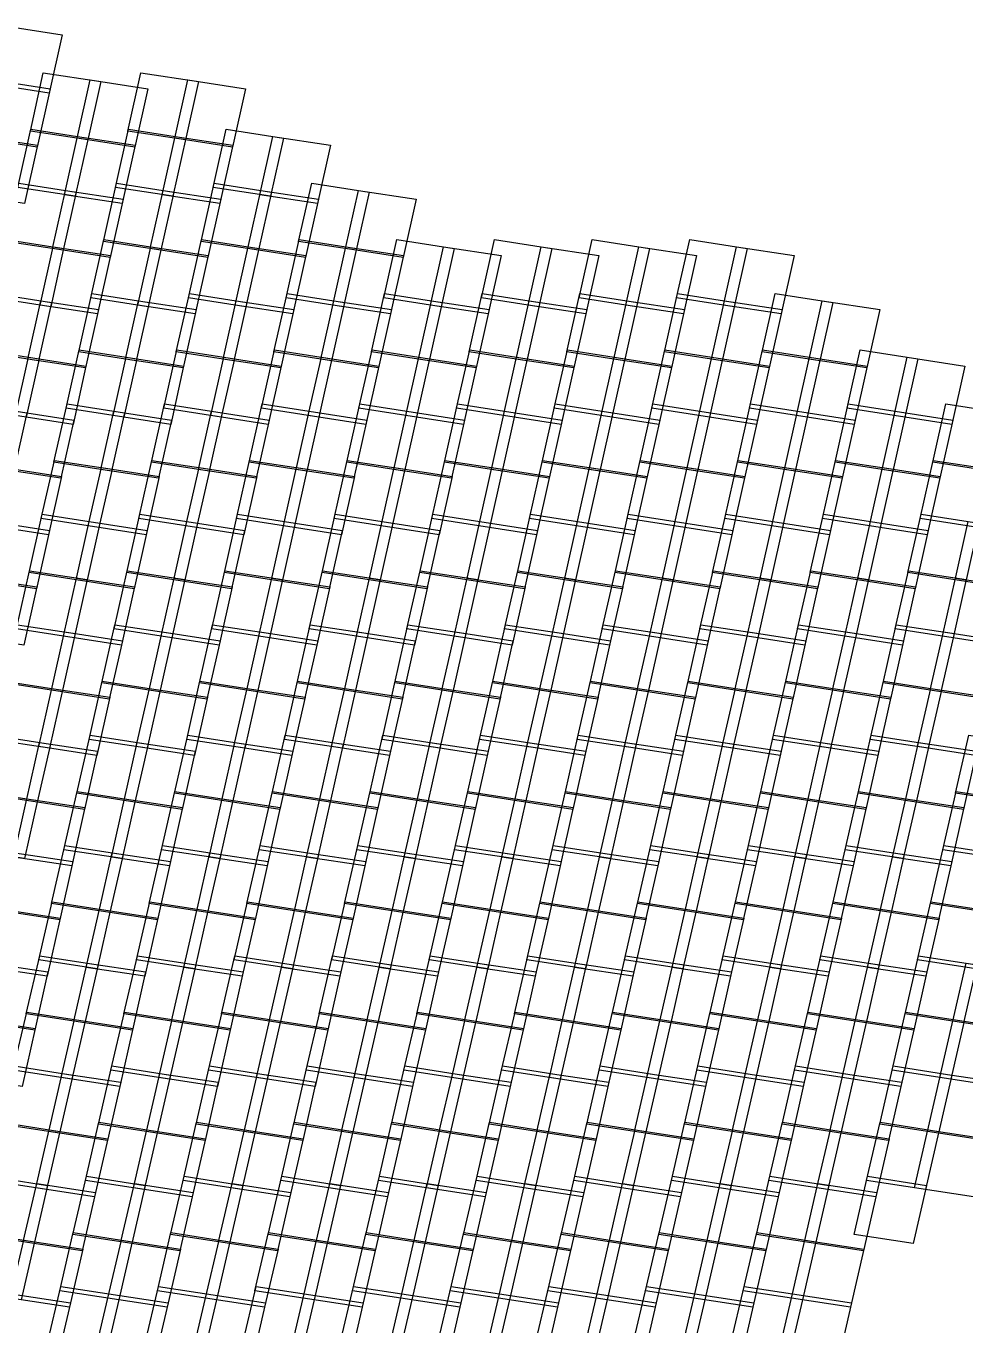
# Model space of a CAD drawing. Header units: metres. Extents: x -83.3 to -29.5, y -56.4 to 14.4.
# Drawn here: x -47.47 to -37.32, y -14.03 to 0.02 of the extents above; entities that cross this region are included whole.
import ezdxf

# ---------------------------------------------------------------- set-up
doc = ezdxf.new("R2010")
doc.units = ezdxf.units.M

msp = doc.modelspace()

# ---------------------------------------------------------------- linework, layer by layer
at = {"layer": 'Layer__irs_1c_south_america_shp'}
for points in [[(-47.70245, 0.01877), (-47.08091, -0.07689), (-47.22112, -0.70715), (-47.84271, -0.61151), (-47.70245, 0.01877)], [(-47.28339, -0.48709), (-46.6618, -0.58277), (-46.80206, -1.21307), (-47.42377, -1.11733), (-47.28339, -0.48709)], [(-46.22766, -0.48709), (-45.60608, -0.58277), (-45.74634, -1.21307), (-46.36804, -1.11733), (-46.22766, -0.48709)], [(-47.8324, -0.56509), (-47.2108, -0.66074), (-47.35099, -1.291), (-47.97269, -1.19539), (-47.8324, -0.56509)], [(-46.77667, -0.56509), (-46.15508, -0.66074), (-46.29526, -1.291), (-46.91696, -1.19539), (-46.77667, -0.56509)], [(-45.72095, -0.56509), (-45.09935, -0.66074), (-45.23954, -1.291), (-45.86124, -1.19539), (-45.72095, -0.56509)], [(-47.41934, -1.09747), (-46.79764, -1.1932), (-46.93796, -1.82348), (-47.55981, -1.72769), (-47.41934, -1.09747)], [(-46.36362, -1.09747), (-45.74191, -1.1932), (-45.88223, -1.82348), (-46.50409, -1.72769), (-46.36362, -1.09747)], [(-45.30792, -1.09747), (-44.68622, -1.1932), (-44.82654, -1.82348), (-45.44839, -1.72769), (-45.30792, -1.09747)], [(-47.96826, -1.17551), (-47.34656, -1.27115), (-47.48673, -1.90142), (-48.10861, -1.80579), (-47.96826, -1.17551)], [(-46.91254, -1.17551), (-46.29084, -1.27115), (-46.431, -1.90142), (-47.05289, -1.80579), (-46.91254, -1.17551)], [(-45.85681, -1.17551), (-45.23511, -1.27115), (-45.37528, -1.90142), (-45.99716, -1.80579), (-45.85681, -1.17551)], [(-44.80112, -1.17551), (-44.17942, -1.27115), (-44.31958, -1.90142), (-44.94147, -1.80579), (-44.80112, -1.17551)], [(-47.54944, -1.68128), (-46.92761, -1.77707), (-47.06799, -2.40734), (-47.69006, -2.31149), (-47.54944, -1.68128)], [(-46.49371, -1.68128), (-45.87189, -1.77707), (-46.01227, -2.40734), (-46.63434, -2.31149), (-46.49371, -1.68128)], [(-45.43802, -1.68128), (-44.81619, -1.77707), (-44.95657, -2.40734), (-45.57864, -2.31149), (-45.43802, -1.68128)], [(-44.38229, -1.68128), (-43.76047, -1.77707), (-43.90085, -2.40734), (-44.52292, -2.31149), (-44.38229, -1.68128)], [(-47.04257, -1.75938), (-46.42069, -1.85499), (-46.56086, -2.48528), (-47.18298, -2.38965), (-47.04257, -1.75938)], [(-45.98685, -1.75938), (-45.36496, -1.85499), (-45.50513, -2.48528), (-46.12726, -2.38965), (-45.98685, -1.75938)], [(-44.93115, -1.75938), (-44.30927, -1.85499), (-44.44944, -2.48528), (-45.07156, -2.38965), (-44.93115, -1.75938)], [(-43.87543, -1.75938), (-43.25354, -1.85499), (-43.39371, -2.48528), (-44.01584, -2.38965), (-43.87543, -1.75938)], [(-47.68564, -2.29162), (-47.06357, -2.38748), (-47.20401, -3.01775), (-47.82639, -2.92181), (-47.68564, -2.29162)], [(-47.17856, -2.36978), (-46.55643, -2.4654), (-46.69663, -3.09568), (-47.31906, -3.00004), (-47.17856, -2.36978)], [(-46.62991, -2.29162), (-46.00784, -2.38748), (-46.14828, -3.01775), (-46.77066, -2.92181), (-46.62991, -2.29162)], [(-46.12283, -2.36978), (-45.50071, -2.4654), (-45.6409, -3.09568), (-46.26334, -3.00004), (-46.12283, -2.36978)], [(-45.57422, -2.29162), (-44.95215, -2.38748), (-45.09259, -3.01775), (-45.71497, -2.92181), (-45.57422, -2.29162)], [(-45.06714, -2.36978), (-44.44501, -2.4654), (-44.58521, -3.09568), (-45.20764, -3.00004), (-45.06714, -2.36978)], [(-44.51849, -2.29162), (-43.89642, -2.38748), (-44.03687, -3.01775), (-44.65924, -2.92181), (-44.51849, -2.29162)], [(-44.01141, -2.36978), (-43.38929, -2.4654), (-43.52948, -3.09568), (-44.15192, -3.00004), (-44.01141, -2.36978)], [(-43.46277, -2.29162), (-42.8407, -2.38748), (-42.98114, -3.01775), (-43.60352, -2.92181), (-43.46277, -2.29162)], [(-42.95569, -2.36978), (-42.33356, -2.4654), (-42.47376, -3.09568), (-43.09619, -3.00004), (-42.95569, -2.36978)], [(-42.40704, -2.29162), (-41.78497, -2.38748), (-41.92541, -3.01775), (-42.54779, -2.92181), (-42.40704, -2.29162)], [(-41.89996, -2.36978), (-41.27784, -2.4654), (-41.41803, -3.09568), (-42.04047, -3.00004), (-41.89996, -2.36978)], [(-41.35132, -2.29162), (-40.72925, -2.38748), (-40.86969, -3.01775), (-41.49207, -2.92181), (-41.35132, -2.29162)], [(-40.84424, -2.36978), (-40.22211, -2.4654), (-40.36231, -3.09568), (-40.98474, -3.00004), (-40.84424, -2.36978)], [(-40.29562, -2.29162), (-39.67355, -2.38748), (-39.814, -3.01775), (-40.43637, -2.92181), (-40.29562, -2.29162)], [(-39.78854, -2.36978), (-39.16642, -2.4654), (-39.30661, -3.09568), (-39.92905, -3.00004), (-39.78854, -2.36978)], [(-47.81601, -2.8754), (-47.19366, -2.97132), (-47.3342, -3.60157), (-47.95691, -3.50555), (-47.81601, -2.8754)], [(-46.76028, -2.8754), (-46.13794, -2.97132), (-46.27847, -3.60157), (-46.90118, -3.50555), (-46.76028, -2.8754)], [(-45.70459, -2.8754), (-45.08224, -2.97132), (-45.22278, -3.60157), (-45.84549, -3.50555), (-45.70459, -2.8754)], [(-44.64886, -2.8754), (-44.02652, -2.97132), (-44.16705, -3.60157), (-44.78976, -3.50555), (-44.64886, -2.8754)], [(-43.59314, -2.8754), (-42.97079, -2.97132), (-43.11133, -3.60157), (-43.73404, -3.50555), (-43.59314, -2.8754)], [(-42.53741, -2.8754), (-41.91507, -2.97132), (-42.0556, -3.60157), (-42.67831, -3.50555), (-42.53741, -2.8754)], [(-41.48169, -2.8754), (-40.85934, -2.97132), (-40.99988, -3.60157), (-41.62259, -3.50555), (-41.48169, -2.8754)], [(-40.42599, -2.8754), (-39.80365, -2.97132), (-39.94418, -3.60157), (-40.56689, -3.50555), (-40.42599, -2.8754)], [(-39.37027, -2.8754), (-38.74792, -2.97132), (-38.88846, -3.60157), (-39.51117, -3.50555), (-39.37027, -2.8754)], [(-47.30872, -2.95362), (-46.6863, -3.04927), (-46.82653, -3.67952), (-47.44931, -3.58386), (-47.30872, -2.95362)], [(-46.25299, -2.95362), (-45.63057, -3.04927), (-45.7708, -3.67952), (-46.39359, -3.58386), (-46.25299, -2.95362)], [(-45.1973, -2.95362), (-44.57488, -3.04927), (-44.71511, -3.67952), (-45.33789, -3.58386), (-45.1973, -2.95362)], [(-44.14157, -2.95362), (-43.51915, -3.04927), (-43.65938, -3.67952), (-44.28217, -3.58386), (-44.14157, -2.95362)], [(-43.08585, -2.95362), (-42.46343, -3.04927), (-42.60366, -3.67952), (-43.22644, -3.58386), (-43.08585, -2.95362)], [(-42.03012, -2.95362), (-41.4077, -3.04927), (-41.54793, -3.67952), (-42.17072, -3.58386), (-42.03012, -2.95362)], [(-40.9744, -2.95362), (-40.35198, -3.04927), (-40.49221, -3.67952), (-41.11499, -3.58386), (-40.9744, -2.95362)], [(-39.9187, -2.95362), (-39.29628, -3.04927), (-39.43651, -3.67952), (-40.0593, -3.58386), (-39.9187, -2.95362)], [(-38.86298, -2.95362), (-38.24056, -3.04927), (-38.38079, -3.67952), (-39.00357, -3.58386), (-38.86298, -2.95362)], [(-47.95248, -3.48569), (-47.32977, -3.58171), (-47.47046, -4.21195), (-48.09357, -4.11583), (-47.95248, -3.48569)], [(-46.89676, -3.48569), (-46.27405, -3.58171), (-46.41473, -4.21195), (-47.03784, -4.11583), (-46.89676, -3.48569)], [(-45.84106, -3.48569), (-45.21835, -3.58171), (-45.35904, -4.21195), (-45.98215, -4.11583), (-45.84106, -3.48569)], [(-44.78534, -3.48569), (-44.16263, -3.58171), (-44.30331, -4.21195), (-44.92642, -4.11583), (-44.78534, -3.48569)], [(-43.72961, -3.48569), (-43.1069, -3.58171), (-43.24759, -4.21195), (-43.8707, -4.11583), (-43.72961, -3.48569)], [(-42.67389, -3.48569), (-42.05118, -3.58171), (-42.19186, -4.21195), (-42.81497, -4.11583), (-42.67389, -3.48569)], [(-41.61816, -3.48569), (-40.99545, -3.58171), (-41.13614, -4.21195), (-41.75925, -4.11583), (-41.61816, -3.48569)], [(-40.56247, -3.48569), (-39.93976, -3.58171), (-40.08044, -4.21195), (-40.70355, -4.11583), (-40.56247, -3.48569)], [(-39.50674, -3.48569), (-38.88403, -3.58171), (-39.02472, -4.21195), (-39.64783, -4.11583), (-39.50674, -3.48569)], [(-38.45102, -3.48569), (-37.82831, -3.58171), (-37.96899, -4.21195), (-38.5921, -4.11583), (-38.45102, -3.48569)], [(-47.44489, -3.56399), (-46.82212, -3.65966), (-46.9624, -4.28992), (-47.58563, -4.19422), (-47.44489, -3.56399)], [(-46.38916, -3.56399), (-45.76639, -3.65966), (-45.90668, -4.28992), (-46.52991, -4.19422), (-46.38916, -3.56399)], [(-45.33347, -3.56399), (-44.7107, -3.65966), (-44.85098, -4.28992), (-45.47421, -4.19422), (-45.33347, -3.56399)], [(-44.27774, -3.56399), (-43.65497, -3.65966), (-43.79526, -4.28992), (-44.41849, -4.19422), (-44.27774, -3.56399)], [(-43.22202, -3.56399), (-42.59925, -3.65966), (-42.73953, -4.28992), (-43.36276, -4.19422), (-43.22202, -3.56399)], [(-42.16629, -3.56399), (-41.54352, -3.65966), (-41.68381, -4.28992), (-42.30704, -4.19422), (-42.16629, -3.56399)], [(-41.11057, -3.56399), (-40.4878, -3.65966), (-40.62808, -4.28992), (-41.25131, -4.19422), (-41.11057, -3.56399)], [(-40.05487, -3.56399), (-39.4321, -3.65966), (-39.57239, -4.28992), (-40.19562, -4.19422), (-40.05487, -3.56399)], [(-38.99915, -3.56399), (-38.37638, -3.65966), (-38.51666, -4.28992), (-39.13989, -4.19422), (-38.99915, -3.56399)], [(-37.94342, -3.56399), (-37.32065, -3.65966), (-37.46094, -4.28992), (-38.08417, -4.19422), (-37.94342, -3.56399)], [(-48.08316, -4.06942), (-47.46008, -4.16552), (-47.60089, -4.79572), (-48.22449, -4.6995), (-48.08316, -4.06942)], [(-47.02744, -4.06942), (-46.40436, -4.16552), (-46.54517, -4.79572), (-47.16876, -4.6995), (-47.02744, -4.06942)], [(-45.97174, -4.06942), (-45.34866, -4.16552), (-45.48947, -4.79572), (-46.11307, -4.6995), (-45.97174, -4.06942)], [(-44.91602, -4.06942), (-44.29294, -4.16552), (-44.43375, -4.79572), (-45.05734, -4.6995), (-44.91602, -4.06942)], [(-43.86029, -4.06942), (-43.23721, -4.16552), (-43.37802, -4.79572), (-44.00162, -4.6995), (-43.86029, -4.06942)], [(-42.80457, -4.06942), (-42.18149, -4.16552), (-42.3223, -4.79572), (-42.94589, -4.6995), (-42.80457, -4.06942)], [(-41.74884, -4.06942), (-41.12576, -4.16552), (-41.26657, -4.79572), (-41.89017, -4.6995), (-41.74884, -4.06942)], [(-40.69315, -4.06942), (-40.07007, -4.16552), (-40.21088, -4.79572), (-40.83447, -4.6995), (-40.69315, -4.06942)], [(-39.63742, -4.06942), (-39.01434, -4.16552), (-39.15515, -4.79572), (-39.77875, -4.6995), (-39.63742, -4.06942)], [(-38.5817, -4.06942), (-37.95862, -4.16552), (-38.09943, -4.79572), (-38.72302, -4.6995), (-38.5817, -4.06942)], [(-37.52597, -4.06942), (-36.90289, -4.16552), (-37.0437, -4.79572), (-37.6673, -4.6995), (-37.52597, -4.06942)], [(-47.57526, -4.14779), (-46.95203, -4.2435), (-47.09241, -4.87373), (-47.71616, -4.77798), (-47.57526, -4.14779)], [(-46.51953, -4.14779), (-45.8963, -4.2435), (-46.03668, -4.87373), (-46.66043, -4.77798), (-46.51953, -4.14779)], [(-45.46384, -4.14779), (-44.84061, -4.2435), (-44.98099, -4.87373), (-45.60474, -4.77798), (-45.46384, -4.14779)], [(-44.40811, -4.14779), (-43.78488, -4.2435), (-43.92526, -4.87373), (-44.54901, -4.77798), (-44.40811, -4.14779)], [(-43.35239, -4.14779), (-42.72916, -4.2435), (-42.86954, -4.87373), (-43.49329, -4.77798), (-43.35239, -4.14779)], [(-42.29666, -4.14779), (-41.67343, -4.2435), (-41.81381, -4.87373), (-42.43756, -4.77798), (-42.29666, -4.14779)], [(-41.24094, -4.14779), (-40.61771, -4.2435), (-40.75809, -4.87373), (-41.38184, -4.77798), (-41.24094, -4.14779)], [(-40.18524, -4.14779), (-39.56201, -4.2435), (-39.70239, -4.87373), (-40.32614, -4.77798), (-40.18524, -4.14779)], [(-39.12952, -4.14779), (-38.50629, -4.2435), (-38.64667, -4.87373), (-39.27042, -4.77798), (-39.12952, -4.14779)], [(-38.07379, -4.14779), (-37.45056, -4.2435), (-37.59094, -4.87373), (-38.21469, -4.77798), (-38.07379, -4.14779)], [(-47.71173, -4.75812), (-47.08801, -4.85388), (-47.22845, -5.4841), (-47.85278, -5.38829), (-47.71173, -4.75812)], [(-47.16431, -4.67966), (-46.54071, -4.77586), (-46.68167, -5.40604), (-47.30582, -5.30972), (-47.16431, -4.67966)], [(-46.65601, -4.75812), (-46.03229, -4.85388), (-46.17273, -5.4841), (-46.79706, -5.38829), (-46.65601, -4.75812)], [(-46.10861, -4.67966), (-45.48502, -4.77586), (-45.62598, -5.40604), (-46.25012, -5.30972), (-46.10861, -4.67966)], [(-45.60031, -4.75812), (-44.97659, -4.85388), (-45.11703, -5.4841), (-45.74136, -5.38829), (-45.60031, -4.75812)], [(-45.05289, -4.67966), (-44.42929, -4.77586), (-44.57025, -5.40604), (-45.1944, -5.30972), (-45.05289, -4.67966)], [(-44.54459, -4.75812), (-43.92087, -4.85388), (-44.06131, -5.4841), (-44.68564, -5.38829), (-44.54459, -4.75812)], [(-43.99716, -4.67966), (-43.37357, -4.77586), (-43.51453, -5.40604), (-44.13867, -5.30972), (-43.99716, -4.67966)], [(-43.48886, -4.75812), (-42.86514, -4.85388), (-43.00558, -5.4841), (-43.62991, -5.38829), (-43.48886, -4.75812)], [(-42.94144, -4.67966), (-42.31784, -4.77586), (-42.4588, -5.40604), (-43.08295, -5.30972), (-42.94144, -4.67966)], [(-42.43314, -4.75812), (-41.80942, -4.85388), (-41.94986, -5.4841), (-42.57419, -5.38829), (-42.43314, -4.75812)], [(-41.88571, -4.67966), (-41.26212, -4.77586), (-41.40308, -5.40604), (-42.02722, -5.30972), (-41.88571, -4.67966)], [(-41.37741, -4.75812), (-40.75369, -4.85388), (-40.89413, -5.4841), (-41.51846, -5.38829), (-41.37741, -4.75812)], [(-40.83002, -4.67966), (-40.20642, -4.77586), (-40.34738, -5.40604), (-40.97153, -5.30972), (-40.83002, -4.67966)], [(-40.32172, -4.75812), (-39.698, -4.85388), (-39.83844, -5.4841), (-40.46277, -5.38829), (-40.32172, -4.75812)], [(-39.77429, -4.67966), (-39.1507, -4.77586), (-39.29166, -5.40604), (-39.9158, -5.30972), (-39.77429, -4.67966)], [(-39.26599, -4.75812), (-38.64227, -4.85388), (-38.78271, -5.4841), (-39.40704, -5.38829), (-39.26599, -4.75812)], [(-38.71857, -4.67966), (-38.09497, -4.77586), (-38.23593, -5.40604), (-38.86008, -5.30972), (-38.71857, -4.67966)], [(-38.21027, -4.75812), (-37.58655, -4.85388), (-37.72699, -5.4841), (-38.35132, -5.38829), (-38.21027, -4.75812)], [(-37.66284, -4.67966), (-37.03925, -4.77586), (-37.18021, -5.40604), (-37.80435, -5.30972), (-37.66284, -4.67966)], [(-47.29541, -5.26332), (-46.6713, -5.35965), (-46.81241, -5.98979), (-47.43716, -5.89333), (-47.29541, -5.26332)], [(-46.23972, -5.26332), (-45.6156, -5.35965), (-45.75671, -5.98979), (-46.38147, -5.89333), (-46.23972, -5.26332)], [(-45.18399, -5.26332), (-44.55988, -5.35965), (-44.70099, -5.98979), (-45.32574, -5.89333), (-45.18399, -5.26332)], [(-44.12827, -5.26332), (-43.50415, -5.35965), (-43.64526, -5.98979), (-44.27002, -5.89333), (-44.12827, -5.26332)], [(-43.07254, -5.26332), (-42.44843, -5.35965), (-42.58954, -5.98979), (-43.21429, -5.89333), (-43.07254, -5.26332)], [(-42.01682, -5.26332), (-41.3927, -5.35965), (-41.53381, -5.98979), (-42.15857, -5.89333), (-42.01682, -5.26332)], [(-40.96112, -5.26332), (-40.33701, -5.35965), (-40.47812, -5.98979), (-41.10287, -5.89333), (-40.96112, -5.26332)], [(-39.9054, -5.26332), (-39.28128, -5.35965), (-39.42239, -5.98979), (-40.04715, -5.89333), (-39.9054, -5.26332)], [(-38.84967, -5.26332), (-38.22556, -5.35965), (-38.36667, -5.98979), (-38.99142, -5.89333), (-38.84967, -5.26332)], [(-37.79395, -5.26332), (-37.16983, -5.35965), (-37.31094, -5.98979), (-37.9357, -5.89333), (-37.79395, -5.26332)], [(-47.84238, -5.34189), (-47.21811, -5.43769), (-47.3587, -6.06788), (-47.98364, -5.97201), (-47.84238, -5.34189)], [(-46.78665, -5.34189), (-46.16238, -5.43769), (-46.30298, -6.06788), (-46.92792, -5.97201), (-46.78665, -5.34189)], [(-45.73096, -5.34189), (-45.10669, -5.43769), (-45.24728, -6.06788), (-45.87222, -5.97201), (-45.73096, -5.34189)], [(-44.67523, -5.34189), (-44.05096, -5.43769), (-44.19156, -6.06788), (-44.8165, -5.97201), (-44.67523, -5.34189)], [(-43.61951, -5.34189), (-42.99524, -5.43769), (-43.13583, -6.06788), (-43.76077, -5.97201), (-43.61951, -5.34189)], [(-42.56378, -5.34189), (-41.93951, -5.43769), (-42.08011, -6.06788), (-42.70505, -5.97201), (-42.56378, -5.34189)], [(-41.50806, -5.34189), (-40.88379, -5.43769), (-41.02438, -6.06788), (-41.64932, -5.97201), (-41.50806, -5.34189)], [(-40.45236, -5.34189), (-39.82809, -5.43769), (-39.96869, -6.06788), (-40.59363, -5.97201), (-40.45236, -5.34189)], [(-39.39664, -5.34189), (-38.77237, -5.43769), (-38.91296, -6.06788), (-39.5379, -5.97201), (-39.39664, -5.34189)], [(-38.34091, -5.34189), (-37.71664, -5.43769), (-37.85724, -6.06788), (-38.48218, -5.97201), (-38.34091, -5.34189)], [(-37.28519, -5.34189), (-36.66092, -5.43769), (-36.80151, -6.06788), (-37.42645, -5.97201), (-37.28519, -5.34189)], [(-47.43271, -5.87348), (-46.80798, -5.96993), (-46.94934, -6.60005), (-47.5748, -6.50346), (-47.43271, -5.87348)], [(-46.37701, -5.87348), (-45.75229, -5.96993), (-45.89365, -6.60005), (-46.5191, -6.50346), (-46.37701, -5.87348)], [(-45.32129, -5.87348), (-44.69656, -5.96993), (-44.83792, -6.60005), (-45.46338, -6.50346), (-45.32129, -5.87348)], [(-44.26556, -5.87348), (-43.64084, -5.96993), (-43.7822, -6.60005), (-44.40765, -6.50346), (-44.26556, -5.87348)], [(-43.20984, -5.87348), (-42.58511, -5.96993), (-42.72647, -6.60005), (-43.35193, -6.50346), (-43.20984, -5.87348)], [(-42.15411, -5.87348), (-41.52939, -5.96993), (-41.67075, -6.60005), (-42.2962, -6.50346), (-42.15411, -5.87348)], [(-41.09842, -5.87348), (-40.47369, -5.96993), (-40.61505, -6.60005), (-41.24051, -6.50346), (-41.09842, -5.87348)], [(-40.04269, -5.87348), (-39.41797, -5.96993), (-39.55933, -6.60005), (-40.18478, -6.50346), (-40.04269, -5.87348)], [(-38.98697, -5.87348), (-38.36224, -5.96993), (-38.5036, -6.60005), (-39.12906, -6.50346), (-38.98697, -5.87348)], [(-37.93124, -5.87348), (-37.30652, -5.96993), (-37.44788, -6.60005), (-38.07333, -6.50346), (-37.93124, -5.87348)], [(-47.97919, -5.95215), (-47.35425, -6.04803), (-47.49503, -6.67821), (-48.12067, -6.58226), (-47.97919, -5.95215)], [(-46.92346, -5.95215), (-46.29852, -6.04803), (-46.4393, -6.67821), (-47.06494, -6.58226), (-46.92346, -5.95215)], [(-45.86777, -5.95215), (-45.24283, -6.04803), (-45.38361, -6.67821), (-46.00925, -6.58226), (-45.86777, -5.95215)], [(-44.81204, -5.95215), (-44.1871, -6.04803), (-44.32788, -6.67821), (-44.95352, -6.58226), (-44.81204, -5.95215)], [(-43.75632, -5.95215), (-43.13138, -6.04803), (-43.27216, -6.67821), (-43.8978, -6.58226), (-43.75632, -5.95215)], [(-42.70059, -5.95215), (-42.07565, -6.04803), (-42.21643, -6.67821), (-42.84207, -6.58226), (-42.70059, -5.95215)], [(-41.64487, -5.95215), (-41.01993, -6.04803), (-41.16071, -6.67821), (-41.78635, -6.58226), (-41.64487, -5.95215)], [(-40.58917, -5.95215), (-39.96423, -6.04803), (-40.10501, -6.67821), (-40.73065, -6.58226), (-40.58917, -5.95215)], [(-39.53345, -5.95215), (-38.90851, -6.04803), (-39.04929, -6.67821), (-39.67493, -6.58226), (-39.53345, -5.95215)], [(-38.47772, -5.95215), (-37.85278, -6.04803), (-37.99356, -6.67821), (-38.6192, -6.58226), (-38.47772, -5.95215)], [(-37.422, -5.95215), (-36.79706, -6.04803), (-36.93784, -6.67821), (-37.56348, -6.58226), (-37.422, -5.95215)], [(-47.5643, -6.45706), (-46.9389, -6.55363), (-47.08047, -7.18373), (-47.70666, -7.087), (-47.5643, -6.45706)], [(-46.50861, -6.45706), (-45.88321, -6.55363), (-46.02478, -7.18373), (-46.65097, -7.087), (-46.50861, -6.45706)], [(-45.45288, -6.45706), (-44.82748, -6.55363), (-44.96906, -7.18373), (-45.59525, -7.087), (-45.45288, -6.45706)], [(-44.39716, -6.45706), (-43.77176, -6.55363), (-43.91333, -7.18373), (-44.53952, -7.087), (-44.39716, -6.45706)], [(-43.34143, -6.45706), (-42.71603, -6.55363), (-42.8576, -7.18373), (-43.4838, -7.087), (-43.34143, -6.45706)], [(-42.28571, -6.45706), (-41.66031, -6.55363), (-41.80188, -7.18373), (-42.42807, -7.087), (-42.28571, -6.45706)], [(-41.23001, -6.45706), (-40.60461, -6.55363), (-40.74619, -7.18373), (-41.37238, -7.087), (-41.23001, -6.45706)], [(-40.17429, -6.45706), (-39.54889, -6.55363), (-39.69046, -7.18373), (-40.31665, -7.087), (-40.17429, -6.45706)], [(-39.11856, -6.45706), (-38.49316, -6.55363), (-38.63474, -7.18373), (-39.26093, -7.087), (-39.11856, -6.45706)], [(-38.06284, -6.45706), (-37.43744, -6.55363), (-37.57901, -7.18373), (-38.2052, -7.087), (-38.06284, -6.45706)], [(-47.0545, -6.53584), (-46.42889, -6.6318), (-46.56982, -7.26195), (-47.19623, -7.16592), (-47.0545, -6.53584)], [(-45.99881, -6.53584), (-45.3732, -6.6318), (-45.51413, -7.26195), (-46.14053, -7.16592), (-45.99881, -6.53584)], [(-44.94308, -6.53584), (-44.31747, -6.6318), (-44.4584, -7.26195), (-45.08481, -7.16592), (-44.94308, -6.53584)], [(-43.88736, -6.53584), (-43.26175, -6.6318), (-43.40268, -7.26195), (-44.02908, -7.16592), (-43.88736, -6.53584)], [(-42.83163, -6.53584), (-42.20602, -6.6318), (-42.34695, -7.26195), (-42.97336, -7.16592), (-42.83163, -6.53584)], [(-41.77591, -6.53584), (-41.1503, -6.6318), (-41.29123, -7.26195), (-41.91763, -7.16592), (-41.77591, -6.53584)], [(-40.72021, -6.53584), (-40.0946, -6.6318), (-40.23553, -7.26195), (-40.86194, -7.16592), (-40.72021, -6.53584)], [(-39.66449, -6.53584), (-39.03888, -6.6318), (-39.17981, -7.26195), (-39.80621, -7.16592), (-39.66449, -6.53584)], [(-38.60876, -6.53584), (-37.98315, -6.6318), (-38.12408, -7.26195), (-38.75049, -7.16592), (-38.60876, -6.53584)], [(-37.55304, -6.53584), (-36.92743, -6.6318), (-37.06836, -7.26195), (-37.69476, -7.16592), (-37.55304, -6.53584)], [(-47.70218, -7.06714), (-47.07602, -7.16387), (-47.2178, -7.7939), (-47.84482, -7.69701), (-47.70218, -7.06714)], [(-47.19174, -7.14606), (-46.56537, -7.24209), (-46.70645, -7.8722), (-47.33371, -7.77606), (-47.19174, -7.14606)], [(-46.64648, -7.06714), (-46.02032, -7.16387), (-46.16211, -7.7939), (-46.78912, -7.69701), (-46.64648, -7.06714)], [(-46.13605, -7.14606), (-45.50967, -7.24209), (-45.65076, -7.8722), (-46.27802, -7.77606), (-46.13605, -7.14606)], [(-45.59076, -7.06714), (-44.9646, -7.16387), (-45.10638, -7.7939), (-45.7334, -7.69701), (-45.59076, -7.06714)], [(-45.08032, -7.14606), (-44.45395, -7.24209), (-44.59503, -7.8722), (-45.22229, -7.77606), (-45.08032, -7.14606)], [(-44.53503, -7.06714), (-43.90887, -7.16387), (-44.05066, -7.7939), (-44.67767, -7.69701), (-44.53503, -7.06714)], [(-44.0246, -7.14606), (-43.39822, -7.24209), (-43.53931, -7.8722), (-44.16656, -7.77606), (-44.0246, -7.14606)], [(-43.47931, -7.06714), (-42.85315, -7.16387), (-42.99493, -7.7939), (-43.62195, -7.69701), (-43.47931, -7.06714)], [(-42.96887, -7.14606), (-42.3425, -7.24209), (-42.48358, -7.8722), (-43.11084, -7.77606), (-42.96887, -7.14606)], [(-42.42358, -7.06714), (-41.79742, -7.16387), (-41.93921, -7.7939), (-42.56622, -7.69701), (-42.42358, -7.06714)], [(-41.91315, -7.14606), (-41.28677, -7.24209), (-41.42786, -7.8722), (-42.05511, -7.77606), (-41.91315, -7.14606)], [(-41.36789, -7.06714), (-40.74173, -7.16387), (-40.88351, -7.7939), (-41.51053, -7.69701), (-41.36789, -7.06714)], [(-40.85745, -7.14606), (-40.23108, -7.24209), (-40.37216, -7.8722), (-40.99942, -7.77606), (-40.85745, -7.14606)], [(-40.31216, -7.06714), (-39.686, -7.16387), (-39.82779, -7.7939), (-40.4548, -7.69701), (-40.31216, -7.06714)], [(-39.80173, -7.14606), (-39.17535, -7.24209), (-39.31644, -7.8722), (-39.9437, -7.77606), (-39.80173, -7.14606)], [(-39.25644, -7.06714), (-38.63028, -7.16387), (-38.77206, -7.7939), (-39.39908, -7.69701), (-39.25644, -7.06714)], [(-38.746, -7.14606), (-38.11963, -7.24209), (-38.26071, -7.8722), (-38.88797, -7.77606), (-38.746, -7.14606)], [(-38.20071, -7.06714), (-37.57455, -7.16387), (-37.71634, -7.7939), (-38.34335, -7.69701), (-38.20071, -7.06714)], [(-37.69028, -7.14606), (-37.0639, -7.24209), (-37.20499, -7.8722), (-37.83224, -7.77606), (-37.69028, -7.14606)], [(-47.83432, -7.65062), (-47.20737, -7.74749), (-47.34943, -8.3775), (-47.97733, -8.28044), (-47.83432, -7.65062)], [(-46.77863, -7.65062), (-46.15167, -7.74749), (-46.29373, -8.3775), (-46.92163, -8.28044), (-46.77863, -7.65062)], [(-45.7229, -7.65062), (-45.09595, -7.74749), (-45.23801, -8.3775), (-45.86591, -8.28044), (-45.7229, -7.65062)], [(-44.66718, -7.65062), (-44.04022, -7.74749), (-44.18228, -8.3775), (-44.81018, -8.28044), (-44.66718, -7.65062)], [(-43.61145, -7.65062), (-42.9845, -7.74749), (-43.12656, -8.3775), (-43.75446, -8.28044), (-43.61145, -7.65062)], [(-42.55573, -7.65062), (-41.92877, -7.74749), (-42.07083, -8.3775), (-42.69873, -8.28044), (-42.55573, -7.65062)], [(-41.50003, -7.65062), (-40.87308, -7.74749), (-41.01514, -8.3775), (-41.64304, -8.28044), (-41.50003, -7.65062)], [(-40.44431, -7.65062), (-39.81735, -7.74749), (-39.95941, -8.3775), (-40.58731, -8.28044), (-40.44431, -7.65062)], [(-39.38858, -7.65062), (-38.76163, -7.74749), (-38.90369, -8.3775), (-39.53159, -8.28044), (-39.38858, -7.65062)], [(-38.33286, -7.65062), (-37.7059, -7.74749), (-37.84796, -8.3775), (-38.47586, -8.28044), (-38.33286, -7.65062)], [(-37.27713, -7.65062), (-36.65018, -7.74749), (-36.79224, -8.3775), (-37.42014, -8.28044), (-37.27713, -7.65062)], [(-47.32327, -7.72965), (-46.69608, -7.82579), (-46.83734, -8.45588), (-47.46552, -8.35963), (-47.32327, -7.72965)], [(-46.26758, -7.72965), (-45.64038, -7.82579), (-45.78165, -8.45588), (-46.40982, -8.35963), (-46.26758, -7.72965)], [(-45.21185, -7.72965), (-44.58466, -7.82579), (-44.72592, -8.45588), (-45.3541, -8.35963), (-45.21185, -7.72965)], [(-44.15613, -7.72965), (-43.52893, -7.82579), (-43.6702, -8.45588), (-44.29837, -8.35963), (-44.15613, -7.72965)], [(-43.1004, -7.72965), (-42.47321, -7.82579), (-42.61447, -8.45588), (-43.24265, -8.35963), (-43.1004, -7.72965)], [(-42.04468, -7.72965), (-41.41748, -7.82579), (-41.55875, -8.45588), (-42.18692, -8.35963), (-42.04468, -7.72965)], [(-40.98898, -7.72965), (-40.36179, -7.82579), (-40.50305, -8.45588), (-41.13123, -8.35963), (-40.98898, -7.72965)], [(-39.93326, -7.72965), (-39.30606, -7.82579), (-39.44733, -8.45588), (-40.0755, -8.35963), (-39.93326, -7.72965)], [(-38.87753, -7.72965), (-38.25034, -7.82579), (-38.3916, -8.45588), (-39.01978, -8.35963), (-38.87753, -7.72965)], [(-37.82181, -7.72965), (-37.19461, -7.82579), (-37.33588, -8.45588), (-37.96405, -8.35963), (-37.82181, -7.72965)], [(-47.97281, -8.2606), (-47.34494, -8.35764), (-47.4873, -8.98758), (-48.11618, -8.89036), (-47.97281, -8.2606)], [(-46.91711, -8.2606), (-46.28925, -8.35764), (-46.43161, -8.98758), (-47.06049, -8.89036), (-46.91711, -8.2606)], [(-45.86139, -8.2606), (-45.23352, -8.35764), (-45.37588, -8.98758), (-46.00476, -8.89036), (-45.86139, -8.2606)], [(-44.80566, -8.2606), (-44.1778, -8.35764), (-44.32016, -8.98758), (-44.94904, -8.89036), (-44.80566, -8.2606)], [(-43.74994, -8.2606), (-43.12207, -8.35764), (-43.26443, -8.98758), (-43.89331, -8.89036), (-43.74994, -8.2606)], [(-42.69421, -8.2606), (-42.06635, -8.35764), (-42.20871, -8.98758), (-42.83759, -8.89036), (-42.69421, -8.2606)], [(-41.63852, -8.2606), (-41.01065, -8.35764), (-41.15302, -8.98758), (-41.78189, -8.89036), (-41.63852, -8.2606)], [(-40.58279, -8.2606), (-39.95493, -8.35764), (-40.09729, -8.98758), (-40.72617, -8.89036), (-40.58279, -8.2606)], [(-39.52707, -8.2606), (-38.8992, -8.35764), (-39.04156, -8.98758), (-39.67044, -8.89036), (-39.52707, -8.2606)], [(-38.47134, -8.2606), (-37.84348, -8.35764), (-37.98584, -8.98758), (-38.61472, -8.89036), (-38.47134, -8.2606)], [(-37.41562, -8.2606), (-36.78775, -8.35764), (-36.93011, -8.98758), (-37.55899, -8.89036), (-37.41562, -8.2606)], [(-47.461, -8.33978), (-46.83289, -8.43603), (-46.97443, -9.06607), (-47.60358, -8.96969), (-47.461, -8.33978)], [(-46.4053, -8.33978), (-45.77719, -8.43603), (-45.91873, -9.06607), (-46.54788, -8.96969), (-46.4053, -8.33978)], [(-45.34958, -8.33978), (-44.72147, -8.43603), (-44.86301, -9.06607), (-45.49216, -8.96969), (-45.34958, -8.33978)], [(-44.29385, -8.33978), (-43.66574, -8.43603), (-43.80728, -9.06607), (-44.43643, -8.96969), (-44.29385, -8.33978)], [(-43.23813, -8.33978), (-42.61002, -8.43603), (-42.75156, -9.06607), (-43.38071, -8.96969), (-43.23813, -8.33978)], [(-42.1824, -8.33978), (-41.55429, -8.43603), (-41.69583, -9.06607), (-42.32498, -8.96969), (-42.1824, -8.33978)], [(-41.12671, -8.33978), (-40.4986, -8.43603), (-40.64014, -9.06607), (-41.26929, -8.96969), (-41.12671, -8.33978)], [(-40.07098, -8.33978), (-39.44287, -8.43603), (-39.58441, -9.06607), (-40.21356, -8.96969), (-40.07098, -8.33978)], [(-39.01526, -8.33978), (-38.38715, -8.43603), (-38.52869, -9.06607), (-39.15784, -8.96969), (-39.01526, -8.33978)], [(-37.95953, -8.33978), (-37.33142, -8.43603), (-37.47296, -9.06607), (-38.10211, -8.96969), (-37.95953, -8.33978)], [(-47.0499, -8.84396), (-46.42111, -8.94118), (-46.56378, -9.57109), (-47.19366, -9.47367), (-47.0499, -8.84396)], [(-45.99417, -8.84396), (-45.36539, -8.94118), (-45.50806, -9.57109), (-46.13794, -9.47367), (-45.99417, -8.84396)], [(-44.93845, -8.84396), (-44.30966, -8.94118), (-44.45233, -9.57109), (-45.08221, -9.47367), (-44.93845, -8.84396)], [(-43.88272, -8.84396), (-43.25394, -8.94118), (-43.39661, -9.57109), (-44.02649, -9.47367), (-43.88272, -8.84396)], [(-42.827, -8.84396), (-42.19821, -8.94118), (-42.34088, -9.57109), (-42.97076, -9.47367), (-42.827, -8.84396)], [(-41.7713, -8.84396), (-41.14252, -8.94118), (-41.28519, -9.57109), (-41.91507, -9.47367), (-41.7713, -8.84396)], [(-40.71558, -8.84396), (-40.08679, -8.94118), (-40.22946, -9.57109), (-40.85934, -9.47367), (-40.71558, -8.84396)], [(-39.65985, -8.84396), (-39.03107, -8.94118), (-39.17374, -9.57109), (-39.80362, -9.47367), (-39.65985, -8.84396)], [(-38.60413, -8.84396), (-37.97534, -8.94118), (-38.11801, -9.57109), (-38.74789, -9.47367), (-38.60413, -8.84396)], [(-37.5484, -8.84396), (-36.91962, -8.94118), (-37.06229, -9.57109), (-37.69217, -9.47367), (-37.5484, -8.84396)], [(-47.59305, -8.92329), (-46.96399, -9.01965), (-47.10577, -9.64966), (-47.73593, -9.55317), (-47.59305, -8.92329)], [(-46.53735, -8.92329), (-45.90829, -9.01965), (-46.05008, -9.64966), (-46.68024, -9.55317), (-46.53735, -8.92329)], [(-45.48163, -8.92329), (-44.85257, -9.01965), (-44.99435, -9.64966), (-45.62451, -9.55317), (-45.48163, -8.92329)], [(-44.4259, -8.92329), (-43.79684, -9.01965), (-43.93863, -9.64966), (-44.56879, -9.55317), (-44.4259, -8.92329)], [(-43.37018, -8.92329), (-42.74112, -9.01965), (-42.8829, -9.64966), (-43.51306, -9.55317), (-43.37018, -8.92329)], [(-42.31445, -8.92329), (-41.68539, -9.01965), (-41.82718, -9.64966), (-42.45734, -9.55317), (-42.31445, -8.92329)], [(-41.25876, -8.92329), (-40.6297, -9.01965), (-40.77148, -9.64966), (-41.40164, -9.55317), (-41.25876, -8.92329)], [(-40.20303, -8.92329), (-39.57397, -9.01965), (-39.71576, -9.64966), (-40.34592, -9.55317), (-40.20303, -8.92329)], [(-39.14731, -8.92329), (-38.51825, -9.01965), (-38.66003, -9.64966), (-39.29019, -9.55317), (-39.14731, -8.92329)], [(-38.09158, -8.92329), (-37.46252, -9.01965), (-37.60431, -9.64966), (-38.23447, -9.55317), (-38.09158, -8.92329)], [(-47.73141, -9.53332), (-47.10132, -9.62981), (-47.24335, -10.25976), (-47.87463, -10.16313), (-47.73141, -9.53332)], [(-47.18912, -9.45383), (-46.5593, -9.55124), (-46.7023, -10.18108), (-47.33328, -10.08346), (-47.18912, -9.45383)], [(-46.67572, -9.53332), (-46.04562, -9.62981), (-46.18765, -10.25976), (-46.81894, -10.16313), (-46.67572, -9.53332)], [(-46.13339, -9.45383), (-45.50357, -9.55124), (-45.64658, -10.18108), (-46.27756, -10.08346), (-46.13339, -9.45383)], [(-45.62, -9.53332), (-44.9899, -9.62981), (-45.13193, -10.25976), (-45.76321, -10.16313), (-45.62, -9.53332)], [(-45.07767, -9.45383), (-44.44785, -9.55124), (-44.59085, -10.18108), (-45.22183, -10.08346), (-45.07767, -9.45383)], [(-44.56427, -9.53332), (-43.93417, -9.62981), (-44.0762, -10.25976), (-44.70749, -10.16313), (-44.56427, -9.53332)], [(-44.02194, -9.45383), (-43.39212, -9.55124), (-43.53513, -10.18108), (-44.16611, -10.08346), (-44.02194, -9.45383)], [(-43.50854, -9.53332), (-42.87845, -9.62981), (-43.02048, -10.25976), (-43.65176, -10.16313), (-43.50854, -9.53332)], [(-42.96622, -9.45383), (-42.3364, -9.55124), (-42.4794, -10.18108), (-43.11038, -10.08346), (-42.96622, -9.45383)], [(-42.45282, -9.53332), (-41.82272, -9.62981), (-41.96475, -10.25976), (-42.59604, -10.16313), (-42.45282, -9.53332)], [(-41.91052, -9.45383), (-41.2807, -9.55124), (-41.42371, -10.18108), (-42.05469, -10.08346), (-41.91052, -9.45383)], [(-41.39713, -9.53332), (-40.76703, -9.62981), (-40.90906, -10.25976), (-41.54034, -10.16313), (-41.39713, -9.53332)], [(-40.8548, -9.45383), (-40.22498, -9.55124), (-40.36798, -10.18108), (-40.99896, -10.08346), (-40.8548, -9.45383)], [(-40.3414, -9.53332), (-39.7113, -9.62981), (-39.85333, -10.25976), (-40.48462, -10.16313), (-40.3414, -9.53332)], [(-39.79907, -9.45383), (-39.16925, -9.55124), (-39.31226, -10.18108), (-39.94324, -10.08346), (-39.79907, -9.45383)], [(-39.28567, -9.53332), (-38.65558, -9.62981), (-38.79761, -10.25976), (-39.42889, -10.16313), (-39.28567, -9.53332)], [(-38.74335, -9.45383), (-38.11353, -9.55124), (-38.25653, -10.18108), (-38.88751, -10.08346), (-38.74335, -9.45383)], [(-38.22995, -9.53332), (-37.59985, -9.62981), (-37.74188, -10.25976), (-38.37317, -10.16313), (-38.22995, -9.53332)], [(-37.68762, -9.45383), (-37.0578, -9.55124), (-37.20081, -10.18108), (-37.83179, -10.08346), (-37.68762, -9.45383)], [(-47.32266, -10.03709), (-46.69177, -10.13469), (-46.83511, -10.76448), (-47.46722, -10.66665), (-47.32266, -10.03709)], [(-46.26694, -10.03709), (-45.63605, -10.13469), (-45.77939, -10.76448), (-46.4115, -10.66665), (-46.26694, -10.03709)], [(-45.21121, -10.03709), (-44.58032, -10.13469), (-44.72366, -10.76448), (-45.35577, -10.66665), (-45.21121, -10.03709)], [(-44.15549, -10.03709), (-43.5246, -10.13469), (-43.66794, -10.76448), (-44.30005, -10.66665), (-44.15549, -10.03709)], [(-43.09976, -10.03709), (-42.46887, -10.13469), (-42.61221, -10.76448), (-43.24432, -10.66665), (-43.09976, -10.03709)], [(-42.04407, -10.03709), (-41.41318, -10.13469), (-41.55652, -10.76448), (-42.18863, -10.66665), (-42.04407, -10.03709)], [(-40.98834, -10.03709), (-40.35745, -10.13469), (-40.50079, -10.76448), (-41.1329, -10.66665), (-40.98834, -10.03709)], [(-39.93262, -10.03709), (-39.30173, -10.13469), (-39.44507, -10.76448), (-40.07718, -10.66665), (-39.93262, -10.03709)], [(-38.87689, -10.03709), (-38.246, -10.13469), (-38.38934, -10.76448), (-39.02145, -10.66665), (-38.87689, -10.03709)], [(-37.82117, -10.03709), (-37.19028, -10.13469), (-37.33362, -10.76448), (-37.96573, -10.66665), (-37.82117, -10.03709)], [(-47.86411, -10.11674), (-47.23288, -10.21336), (-47.37521, -10.84327), (-48.00766, -10.7465), (-47.86411, -10.11674)], [(-46.80841, -10.11674), (-46.17719, -10.21336), (-46.31952, -10.84327), (-46.95197, -10.7465), (-46.80841, -10.11674)], [(-45.75269, -10.11674), (-45.12146, -10.21336), (-45.26379, -10.84327), (-45.89624, -10.7465), (-45.75269, -10.11674)], [(-44.69696, -10.11674), (-44.06573, -10.21336), (-44.20807, -10.84327), (-44.84052, -10.7465), (-44.69696, -10.11674)], [(-43.64124, -10.11674), (-43.01001, -10.21336), (-43.15234, -10.84327), (-43.78479, -10.7465), (-43.64124, -10.11674)], [(-42.58551, -10.11674), (-41.95428, -10.21336), (-42.09662, -10.84327), (-42.72906, -10.7465), (-42.58551, -10.11674)], [(-41.52982, -10.11674), (-40.89859, -10.21336), (-41.04092, -10.84327), (-41.67337, -10.7465), (-41.52982, -10.11674)], [(-40.47409, -10.11674), (-39.84286, -10.21336), (-39.9852, -10.84327), (-40.61765, -10.7465), (-40.47409, -10.11674)], [(-39.41837, -10.11674), (-38.78714, -10.21336), (-38.92947, -10.84327), (-39.56192, -10.7465), (-39.41837, -10.11674)], [(-38.36264, -10.11674), (-37.73141, -10.21336), (-37.87375, -10.84327), (-38.5062, -10.7465), (-38.36264, -10.11674)], [(-37.30692, -10.11674), (-36.67569, -10.21336), (-36.81802, -10.84327), (-37.45047, -10.7465), (-37.30692, -10.11674)], [(-47.46265, -10.64682), (-46.83057, -10.74463), (-46.97433, -11.37435), (-47.60773, -11.27631), (-47.46265, -10.64682)], [(-46.40692, -10.64682), (-45.77484, -10.74463), (-45.91861, -11.37435), (-46.552, -11.27631), (-46.40692, -10.64682)], [(-45.3512, -10.64682), (-44.71912, -10.74463), (-44.86288, -11.37435), (-45.49628, -11.27631), (-45.3512, -10.64682)], [(-44.29547, -10.64682), (-43.66339, -10.74463), (-43.80716, -11.37435), (-44.44055, -11.27631), (-44.29547, -10.64682)], [(-43.23975, -10.64682), (-42.60767, -10.74463), (-42.75143, -11.37435), (-43.38483, -11.27631), (-43.23975, -10.64682)], [(-42.18405, -10.64682), (-41.55197, -10.74463), (-41.69574, -11.37435), (-42.32913, -11.27631), (-42.18405, -10.64682)], [(-41.12833, -10.64682), (-40.49625, -10.74463), (-40.64001, -11.37435), (-41.27341, -11.27631), (-41.12833, -10.64682)], [(-40.0726, -10.64682), (-39.44052, -10.74463), (-39.58429, -11.37435), (-40.21768, -11.27631), (-40.0726, -10.64682)], [(-39.01688, -10.64682), (-38.3848, -10.74463), (-38.52856, -11.37435), (-39.16196, -11.27631), (-39.01688, -10.64682)], [(-37.96115, -10.64682), (-37.32907, -10.74463), (-37.47284, -11.37435), (-38.10623, -11.27631), (-37.96115, -10.64682)], [(-48.00314, -10.72665), (-47.37073, -10.82343), (-47.51343, -11.45328), (-48.14713, -11.35633), (-48.00314, -10.72665)], [(-46.94745, -10.72665), (-46.31503, -10.82343), (-46.45773, -11.45328), (-47.09143, -11.35633), (-46.94745, -10.72665)], [(-45.89172, -10.72665), (-45.25931, -10.82343), (-45.40201, -11.45328), (-46.03571, -11.35633), (-45.89172, -10.72665)], [(-44.836, -10.72665), (-44.20358, -10.82343), (-44.34628, -11.45328), (-44.97998, -11.35633), (-44.836, -10.72665)], [(-43.78027, -10.72665), (-43.14786, -10.82343), (-43.29056, -11.45328), (-43.92426, -11.35633), (-43.78027, -10.72665)], [(-42.72455, -10.72665), (-42.09213, -10.82343), (-42.23483, -11.45328), (-42.86853, -11.35633), (-42.72455, -10.72665)], [(-41.66885, -10.72665), (-41.03644, -10.82343), (-41.17914, -11.45328), (-41.81284, -11.35633), (-41.66885, -10.72665)], [(-40.61313, -10.72665), (-39.98071, -10.82343), (-40.12341, -11.45328), (-40.75711, -11.35633), (-40.61313, -10.72665)], [(-39.5574, -10.72665), (-38.92499, -10.82343), (-39.06769, -11.45328), (-39.70139, -11.35633), (-39.5574, -10.72665)], [(-38.50168, -10.72665), (-37.86926, -10.82343), (-38.01196, -11.45328), (-38.64566, -11.35633), (-38.50168, -10.72665)], [(-37.44595, -10.72665), (-36.81354, -10.82343), (-36.95624, -11.45328), (-37.58994, -11.35633), (-37.44595, -10.72665)], [(-47.59702, -11.22996), (-46.96375, -11.32799), (-47.10788, -11.95765), (-47.74255, -11.85937), (-47.59702, -11.22996)], [(-46.54129, -11.22996), (-45.90802, -11.32799), (-46.05215, -11.95765), (-46.68683, -11.85937), (-46.54129, -11.22996)], [(-45.48557, -11.22996), (-44.85229, -11.32799), (-44.99643, -11.95765), (-45.6311, -11.85937), (-45.48557, -11.22996)], [(-44.42984, -11.22996), (-43.79657, -11.32799), (-43.9407, -11.95765), (-44.57538, -11.85937), (-44.42984, -11.22996)], [(-43.37411, -11.22996), (-42.74084, -11.32799), (-42.88498, -11.95765), (-43.51965, -11.85937), (-43.37411, -11.22996)], [(-42.31842, -11.22996), (-41.68515, -11.32799), (-41.82928, -11.95765), (-42.46396, -11.85937), (-42.31842, -11.22996)], [(-41.2627, -11.22996), (-40.62942, -11.32799), (-40.77356, -11.95765), (-41.40823, -11.85937), (-41.2627, -11.22996)], [(-40.20697, -11.22996), (-39.5737, -11.32799), (-39.71783, -11.95765), (-40.35251, -11.85937), (-40.20697, -11.22996)], [(-39.15125, -11.22996), (-38.51797, -11.32799), (-38.66211, -11.95765), (-39.29678, -11.85937), (-39.15125, -11.22996)], [(-38.09552, -11.22996), (-37.46225, -11.32799), (-37.60638, -11.95765), (-38.24106, -11.85937), (-38.09552, -11.22996)], [(-47.08081, -11.30997), (-46.4472, -11.40691), (-46.59021, -12.03671), (-47.22522, -11.9396), (-47.08081, -11.30997)], [(-46.02509, -11.30997), (-45.39148, -11.40691), (-45.53448, -12.03671), (-46.16949, -11.9396), (-46.02509, -11.30997)], [(-44.96936, -11.30997), (-44.33575, -11.40691), (-44.47876, -12.03671), (-45.11377, -11.9396), (-44.96936, -11.30997)], [(-43.91364, -11.30997), (-43.28003, -11.40691), (-43.42303, -12.03671), (-44.05804, -11.9396), (-43.91364, -11.30997)], [(-42.85791, -11.30997), (-42.2243, -11.40691), (-42.36731, -12.03671), (-43.00232, -11.9396), (-42.85791, -11.30997)], [(-41.80222, -11.30997), (-41.16861, -11.40691), (-41.31161, -12.03671), (-41.94662, -11.9396), (-41.80222, -11.30997)], [(-40.74649, -11.30997), (-40.11288, -11.40691), (-40.25589, -12.03671), (-40.8909, -11.9396), (-40.74649, -11.30997)], [(-39.69077, -11.30997), (-39.05716, -11.40691), (-39.20016, -12.03671), (-39.83517, -11.9396), (-39.69077, -11.30997)], [(-38.63504, -11.30997), (-38.00143, -11.40691), (-38.14444, -12.03671), (-38.77945, -11.9396), (-38.63504, -11.30997)], [(-37.57932, -11.30997), (-36.94571, -11.40691), (-37.08871, -12.03671), (-37.72372, -11.9396), (-37.57932, -11.30997)], [(-47.73795, -11.83954), (-47.10336, -11.93781), (-47.24792, -12.56739), (-47.88394, -12.46887), (-47.73795, -11.83954)], [(-47.22067, -11.91976), (-46.58569, -12.01686), (-46.72906, -12.64659), (-47.36551, -12.54929), (-47.22067, -11.91976)], [(-46.68222, -11.83954), (-46.04764, -11.93781), (-46.1922, -12.56739), (-46.82822, -12.46887), (-46.68222, -11.83954)], [(-46.16495, -11.91976), (-45.52997, -12.01686), (-45.67334, -12.64659), (-46.30978, -12.54929), (-46.16495, -11.91976)], [(-45.6265, -11.83954), (-44.99191, -11.93781), (-45.13647, -12.56739), (-45.77249, -12.46887), (-45.6265, -11.83954)], [(-45.10922, -11.91976), (-44.47424, -12.01686), (-44.61761, -12.64659), (-45.25406, -12.54929), (-45.10922, -11.91976)], [(-44.57077, -11.83954), (-43.93619, -11.93781), (-44.08075, -12.56739), (-44.71677, -12.46887), (-44.57077, -11.83954)], [(-44.0535, -11.91976), (-43.41852, -12.01686), (-43.56189, -12.64659), (-44.19833, -12.54929), (-44.0535, -11.91976)], [(-43.51505, -11.83954), (-42.88046, -11.93781), (-43.02502, -12.56739), (-43.66104, -12.46887), (-43.51505, -11.83954)], [(-42.99777, -11.91976), (-42.36279, -12.01686), (-42.50616, -12.64659), (-43.14261, -12.54929), (-42.99777, -11.91976)], [(-42.45935, -11.83954), (-41.82477, -11.93781), (-41.96933, -12.56739), (-42.60535, -12.46887), (-42.45935, -11.83954)], [(-41.94208, -11.91976), (-41.3071, -12.01686), (-41.45047, -12.64659), (-42.08691, -12.54929), (-41.94208, -11.91976)], [(-41.40363, -11.83954), (-40.76904, -11.93781), (-40.9136, -12.56739), (-41.54962, -12.46887), (-41.40363, -11.83954)], [(-40.88635, -11.91976), (-40.25137, -12.01686), (-40.39474, -12.64659), (-41.03119, -12.54929), (-40.88635, -11.91976)], [(-40.3479, -11.83954), (-39.71332, -11.93781), (-39.85788, -12.56739), (-40.4939, -12.46887), (-40.3479, -11.83954)], [(-39.83063, -11.91976), (-39.19565, -12.01686), (-39.33902, -12.64659), (-39.97546, -12.54929), (-39.83063, -11.91976)], [(-39.29218, -11.83954), (-38.65759, -11.93781), (-38.80215, -12.56739), (-39.43817, -12.46887), (-39.29218, -11.83954)], [(-38.7749, -11.91976), (-38.13992, -12.01686), (-38.28329, -12.64659), (-38.91974, -12.54929), (-38.7749, -11.91976)], [(-38.23645, -11.83954), (-37.60187, -11.93781), (-37.74643, -12.56739), (-38.38245, -12.46887), (-38.23645, -11.83954)], [(-37.71918, -11.91976), (-37.0842, -12.01686), (-37.22757, -12.64659), (-37.86401, -12.54929), (-37.71918, -11.91976)], [(-47.8732, -12.42253), (-47.23724, -12.52103), (-47.38226, -13.15055), (-48.01974, -13.05178), (-47.8732, -12.42253)], [(-47.35483, -12.50293), (-46.71851, -12.60023), (-46.86224, -13.22991), (-47.50012, -13.13241), (-47.35483, -12.50293)], [(-46.81747, -12.42253), (-46.18152, -12.52103), (-46.32654, -13.15055), (-46.96402, -13.05178), (-46.81747, -12.42253)], [(-46.2991, -12.50293), (-45.66278, -12.60023), (-45.80652, -13.22991), (-46.4444, -13.13241), (-46.2991, -12.50293)], [(-45.76175, -12.42253), (-45.12579, -12.52103), (-45.27081, -13.15055), (-45.90829, -13.05178), (-45.76175, -12.42253)], [(-45.24338, -12.50293), (-44.60706, -12.60023), (-44.75079, -13.22991), (-45.38867, -13.13241), (-45.24338, -12.50293)], [(-44.70602, -12.42253), (-44.07007, -12.52103), (-44.21509, -13.15055), (-44.85257, -13.05178), (-44.70602, -12.42253)], [(-44.18765, -12.50293), (-43.55133, -12.60023), (-43.69507, -13.22991), (-44.33295, -13.13241), (-44.18765, -12.50293)], [(-43.6503, -12.42253), (-43.01434, -12.52103), (-43.15936, -13.15055), (-43.79684, -13.05178), (-43.6503, -12.42253)], [(-43.13193, -12.50293), (-42.49561, -12.60023), (-42.63934, -13.22991), (-43.27722, -13.13241), (-43.13193, -12.50293)], [(-42.5946, -12.42253), (-41.95865, -12.52103), (-42.10367, -13.15055), (-42.74115, -13.05178), (-42.5946, -12.42253)], [(-42.07623, -12.50293), (-41.43991, -12.60023), (-41.58365, -13.22991), (-42.22153, -13.13241), (-42.07623, -12.50293)], [(-41.53888, -12.42253), (-40.90292, -12.52103), (-41.04794, -13.15055), (-41.68542, -13.05178), (-41.53888, -12.42253)], [(-41.02051, -12.50293), (-40.38419, -12.60023), (-40.52792, -13.22991), (-41.1658, -13.13241), (-41.02051, -12.50293)], [(-40.48315, -12.42253), (-39.8472, -12.52103), (-39.99222, -13.15055), (-40.6297, -13.05178), (-40.48315, -12.42253)], [(-39.96478, -12.50293), (-39.32846, -12.60023), (-39.4722, -13.22991), (-40.11008, -13.13241), (-39.96478, -12.50293)], [(-39.42743, -12.42253), (-38.79147, -12.52103), (-38.93649, -13.15055), (-39.57397, -13.05178), (-39.42743, -12.42253)], [(-38.90906, -12.50293), (-38.27274, -12.60023), (-38.41647, -13.22991), (-39.05435, -13.13241), (-38.90906, -12.50293)], [(-38.3717, -12.42253), (-37.73575, -12.52103), (-37.88077, -13.15055), (-38.51825, -13.05178), (-38.3717, -12.42253)], [(-48.01511, -13.03195), (-47.37769, -13.13071), (-47.52319, -13.76015), (-48.16223, -13.66111), (-48.01511, -13.03195)], [(-46.95938, -13.03195), (-46.32196, -13.13071), (-46.46747, -13.76015), (-47.10651, -13.66111), (-46.95938, -13.03195)], [(-45.90366, -13.03195), (-45.26624, -13.13071), (-45.41174, -13.76015), (-46.05078, -13.66111), (-45.90366, -13.03195)], [(-44.84793, -13.03195), (-44.21051, -13.13071), (-44.35602, -13.76015), (-44.99506, -13.66111), (-44.84793, -13.03195)], [(-43.79221, -13.03195), (-43.15479, -13.13071), (-43.30029, -13.76015), (-43.93933, -13.66111), (-43.79221, -13.03195)], [(-42.73651, -13.03195), (-42.09909, -13.13071), (-42.2446, -13.76015), (-42.88364, -13.66111), (-42.73651, -13.03195)], [(-41.68079, -13.03195), (-41.04337, -13.13071), (-41.18887, -13.76015), (-41.82791, -13.66111), (-41.68079, -13.03195)], [(-40.62506, -13.03195), (-39.98764, -13.13071), (-40.13315, -13.76015), (-40.77219, -13.66111), (-40.62506, -13.03195)], [(-39.56934, -13.03195), (-38.93192, -13.13071), (-39.07742, -13.76015), (-39.71646, -13.66111), (-39.56934, -13.03195)], [(-47.49554, -13.11258), (-46.85773, -13.21006), (-47.00192, -13.83967), (-47.64136, -13.74196), (-47.49554, -13.11258)], [(-46.43982, -13.11258), (-45.802, -13.21006), (-45.9462, -13.83967), (-46.58563, -13.74196), (-46.43982, -13.11258)], [(-45.38409, -13.11258), (-44.74628, -13.21006), (-44.89047, -13.83967), (-45.52991, -13.74196), (-45.38409, -13.11258)], [(-44.32837, -13.11258), (-43.69055, -13.21006), (-43.83475, -13.83967), (-44.47418, -13.74196), (-44.32837, -13.11258)], [(-43.27264, -13.11258), (-42.63483, -13.21006), (-42.77902, -13.83967), (-43.41846, -13.74196), (-43.27264, -13.11258)], [(-42.21695, -13.11258), (-41.57913, -13.21006), (-41.72333, -13.83967), (-42.36276, -13.74196), (-42.21695, -13.11258)], [(-41.16122, -13.11258), (-40.52341, -13.21006), (-40.6676, -13.83967), (-41.30704, -13.74196), (-41.16122, -13.11258)], [(-40.1055, -13.11258), (-39.46768, -13.21006), (-39.61188, -13.83967), (-40.25131, -13.74196), (-40.1055, -13.11258)], [(-39.04977, -13.11258), (-38.41196, -13.21006), (-38.55615, -13.83967), (-39.19559, -13.74196), (-39.04977, -13.11258)], [(-47.09561, -13.61478), (-46.45673, -13.71379), (-46.60275, -14.34316), (-47.24332, -14.24385), (-47.09561, -13.61478)], [(-46.03989, -13.61478), (-45.401, -13.71379), (-45.54703, -14.34316), (-46.18759, -14.24385), (-46.03989, -13.61478)], [(-44.98416, -13.61478), (-44.34528, -13.71379), (-44.4913, -14.34316), (-45.13187, -14.24385), (-44.98416, -13.61478)], [(-43.92844, -13.61478), (-43.28955, -13.71379), (-43.43558, -14.34316), (-44.07614, -14.24385), (-43.92844, -13.61478)], [(-42.87274, -13.61478), (-42.23386, -13.71379), (-42.37988, -14.34316), (-43.02045, -14.24385), (-42.87274, -13.61478)], [(-41.81702, -13.61478), (-41.17813, -13.71379), (-41.32416, -14.34316), (-41.96472, -14.24385), (-41.81702, -13.61478)], [(-40.76129, -13.61478), (-40.12241, -13.71379), (-40.26843, -14.34316), (-40.909, -14.24385), (-40.76129, -13.61478)], [(-39.70557, -13.61478), (-39.06668, -13.71379), (-39.21271, -14.34316), (-39.85327, -14.24385), (-39.70557, -13.61478)], [(-47.63058, -13.69562), (-46.99124, -13.79331), (-47.13589, -14.42284), (-47.77689, -14.32493), (-47.63058, -13.69562)], [(-46.57486, -13.69562), (-45.93552, -13.79331), (-46.08017, -14.42284), (-46.72116, -14.32493), (-46.57486, -13.69562)], [(-45.51913, -13.69562), (-44.87979, -13.79331), (-45.02444, -14.42284), (-45.66544, -14.32493), (-45.51913, -13.69562)], [(-44.46341, -13.69562), (-43.82407, -13.79331), (-43.96872, -14.42284), (-44.60971, -14.32493), (-44.46341, -13.69562)], [(-43.40768, -13.69562), (-42.76834, -13.79331), (-42.91299, -14.42284), (-43.55399, -14.32493), (-43.40768, -13.69562)], [(-42.35199, -13.69562), (-41.71265, -13.79331), (-41.8573, -14.42284), (-42.49829, -14.32493), (-42.35199, -13.69562)], [(-41.29626, -13.69562), (-40.65692, -13.79331), (-40.80157, -14.42284), (-41.44257, -14.32493), (-41.29626, -13.69562)], [(-40.24054, -13.69562), (-39.6012, -13.79331), (-39.74585, -14.42284), (-40.38684, -14.32493), (-40.24054, -13.69562)], [(-39.18481, -13.69562), (-38.54547, -13.79331), (-38.69012, -14.42284), (-39.33112, -14.32493), (-39.18481, -13.69562)]]:
    msp.add_lwpolyline(points, dxfattribs=at)

doc.saveas('drawing.dxf')
